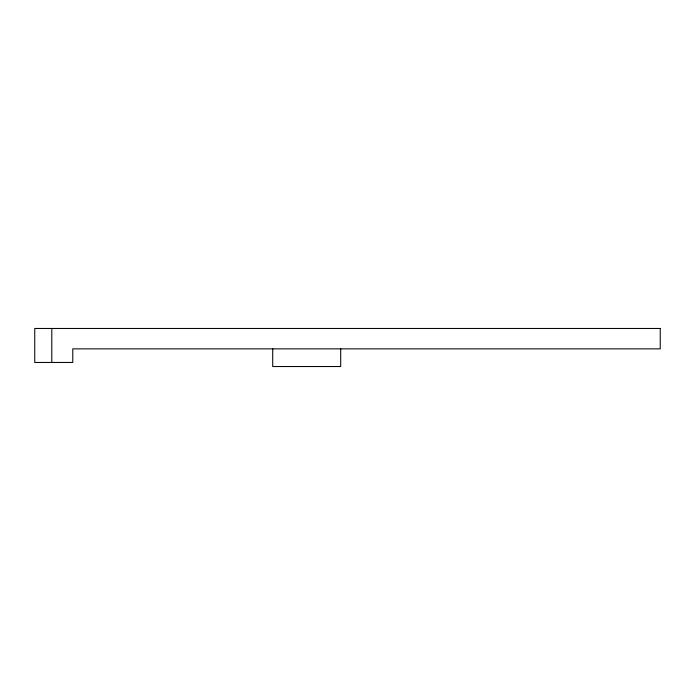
<?xml version="1.0" encoding="UTF-8"?>
<svg xmlns="http://www.w3.org/2000/svg" width="695" height="695" viewBox="0 0 695 695"><rect width="100%" height="100%" fill="white"/><g stroke="black" fill="none" stroke-linecap="round" stroke-linejoin="round"><path stroke-width="1.04" d="M340.698 348.447L340.698 366.534L272.709 366.534L272.709 348.447M51.795 328.466L51.795 362.46M660.25 328.466L34.75 328.466L34.75 362.46L72.775 362.46L72.775 348.864L660.25 348.864L660.25 328.466"/></g></svg>
